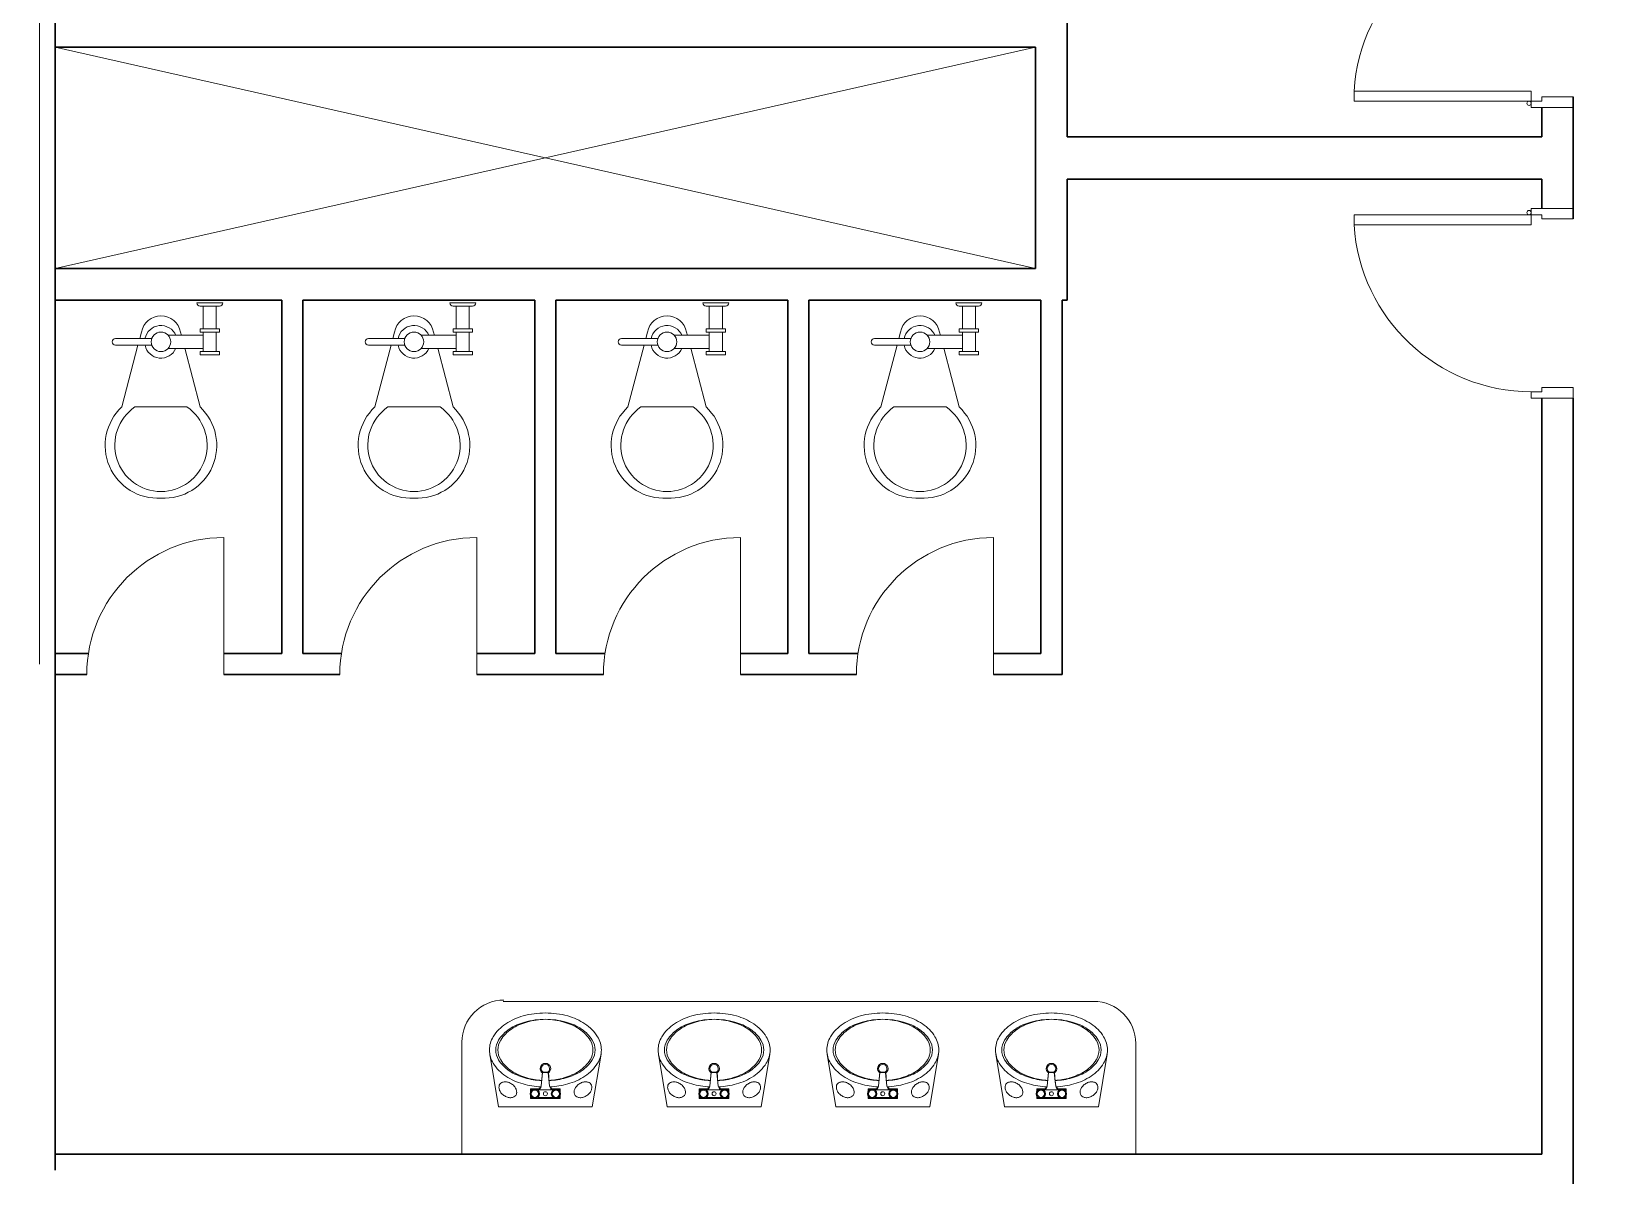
# Model space of a CAD drawing. Extents: x -59 to 582, y -1177 to 100.
# Drawn here: x 285.37 to 292.83, y -637.88 to -632.45 of the extents above; entities that cross this region are included whole.
import ezdxf

# ---------------------------------------------------------------- set-up
doc = ezdxf.new("R2010")
doc.units = 0
doc.header["$LTSCALE"] = 0.15
doc.layers.get('0').update_dxf_attribs({"color": 252})
doc.layers.add('0 ARCH', color=252, linetype='Continuous')
doc.layers.add('0 sockets', color=252, linetype='Continuous')
for name, color, linetype, lineweight in [('anal', 252, 'Continuous', 20), ('DOOR', 252, 'Continuous', 20), ('FIXT', 252, 'Continuous', 9), ('wall', 252, 'Continuous', 30), ('WC', 252, 'Continuous', 9)]:
    doc.layers.add(name, color=color, linetype=linetype, lineweight=lineweight)
doc.styles.add('ROMAND', font='ROMAND.SHX')

# ---------------------------------------------------------------- blocks, each defined once
blk = doc.blocks.new('WQ')
h = blk.add_hatch(color=6)
h.dxf.hatch_style = 1
h.paths.add_polyline_path([(-126.0911, 5), (-126.0911, -169.5215), (126.0911, -169.5215), (126.0911, 5)])
h.paths.add_polyline_path([(121.0911, 0), (121.0911, -164.5215), (-121.0911, -164.5215), (-121.0911, 0)], flags=16)
at = {"layer": '0 sockets', "color": 3, "style": 'ROMAND'}
blk.add_attdef('ACCESS_CONTROL', (-48.6635, 7.6218), '', height=7.9727, dxfattribs=at)
blk = doc.blocks.new('ARCH')
at = {"layer": 'anal'}
for p, q in [((103.8, 384.6), (103.8, 379.8)), ((103.8, 379.8), (103.8, 384.6)), ((103.875, 382.725), (108.525, 381.675)), ((108.525, 382.725), (103.875, 381.675)), ((108.8, 378.2), (106, 378.2)), ((105.8036, 378.0062), (105.8036, 377.475)), ((109, 377.475), (109, 378))]:
    blk.add_line(p, q, dxfattribs=at)
for centre, start, end in [((106.0036, 378.0062), 90, 180), ((108.8, 378), 0, 90)]:
    blk.add_arc(centre, 0.2, start, end, dxfattribs=at)
at = {"layer": 'DOOR'}
for p, q in [((104.675, 379.75), (104.675, 380.4)), ((105.875, 379.75), (105.875, 380.4)), ((107.125, 379.75), (107.125, 380.4)), ((108.325, 379.75), (108.325, 380.4))]:
    blk.add_line(p, q, dxfattribs=at)
for points in [[(110.875, 382.4692), (110.035, 382.4692), (110.035, 382.5175), (110.875, 382.5175)], [(110.875, 382.4692), (110.875, 382.4392), (111.075, 382.4392), (111.075, 382.4892), (110.925, 382.4892), (110.925, 382.4692)], [(110.875, 381.9308), (110.035, 381.9308), (110.035, 381.8825), (110.875, 381.8825)], [(110.875, 381.9308), (110.875, 381.9608), (111.075, 381.9608), (111.075, 381.9108), (110.925, 381.9108), (110.925, 381.9308)], [(110.875, 381.0908), (110.875, 381.0608), (111.075, 381.0608), (111.075, 381.1108), (110.925, 381.1108), (110.925, 381.0908)]]:
    blk.add_lwpolyline(points, close=True, dxfattribs=at)
for centre in [(110.865, 382.4592), (110.865, 381.9408)]:
    blk.add_circle(centre, 0.01, dxfattribs=at)
for centre, radius, start, end in [((110.8783, 382.4643), 0.8449, 90.22177, 176.38894), ((110.8783, 381.9357), 0.8449, 183.61106, 269.77823), ((104.675, 379.75), 0.65, 90, 180), ((105.875, 379.75), 0.65, 90, 180), ((107.125, 379.75), 0.65, 90, 180), ((108.325, 379.75), 0.65, 90, 180)]:
    blk.add_arc(centre, radius, start, end, dxfattribs=at)
at = {"layer": 'FIXT'}
for p, q in [((105.9775, 377.7), (105.9361, 377.9501)), ((106.4639, 377.9501), (106.4225, 377.7)), ((106.7775, 377.7), (106.7361, 377.9501)), ((107.2639, 377.9501), (107.2225, 377.7)), ((107.5775, 377.7), (107.5361, 377.9501)), ((108.0639, 377.9501), (108.0225, 377.7)), ((108.3775, 377.7), (108.3361, 377.9501)), ((108.8639, 377.9501), (108.8225, 377.7)), ((106.1868, 377.8621), (106.18, 377.7979)), ((106.186, 377.8635), (106.1819, 377.816)), ((106.1868, 377.8621), (106.186, 377.8635)), ((106.2133, 377.8621), (106.214, 377.8635)), ((106.2133, 377.8621), (106.22, 377.7979)), ((106.214, 377.8635), (106.2181, 377.816)), ((106.9868, 377.8621), (106.98, 377.7979)), ((106.986, 377.8635), (106.9819, 377.816)), ((106.9868, 377.8621), (106.986, 377.8635)), ((107.0133, 377.8621), (107.014, 377.8635)), ((107.0133, 377.8621), (107.02, 377.7979)), ((107.014, 377.8635), (107.0181, 377.816)), ((107.7868, 377.8621), (107.78, 377.7979)), ((107.786, 377.8635), (107.7819, 377.816)), ((107.7868, 377.8621), (107.786, 377.8635)), ((107.8132, 377.8621), (107.814, 377.8635)), ((107.8132, 377.8621), (107.82, 377.7979)), ((107.814, 377.8635), (107.8181, 377.816)), ((108.5867, 377.8621), (108.58, 377.7979)), ((108.586, 377.8635), (108.5819, 377.816)), ((108.5867, 377.8621), (108.586, 377.8635)), ((108.6133, 377.8621), (108.614, 377.8635)), ((108.6133, 377.8621), (108.62, 377.7979)), ((108.614, 377.8635), (108.6181, 377.816)), ((106.13, 377.7845), (106.1609, 377.7845)), ((106.13, 377.7845), (106.13, 377.7712)), ((106.131, 377.78), (106.13, 377.7845)), ((106.13, 377.7528), (106.13, 377.7395)), ((106.131, 377.744), (106.13, 377.7395)), ((106.27, 377.7395), (106.13, 377.7395)), ((106.131, 377.78), (106.131, 377.7731)), ((106.131, 377.78), (106.1374, 377.78)), ((106.131, 377.7509), (106.131, 377.744)), ((106.131, 377.744), (106.1374, 377.744)), ((106.2374, 377.78), (106.1626, 377.78)), ((106.2374, 377.744), (106.1626, 377.744)), ((106.27, 377.7845), (106.2391, 377.7845)), ((106.269, 377.78), (106.2626, 377.78)), ((106.269, 377.744), (106.2626, 377.744)), ((106.269, 377.78), (106.27, 377.7845)), ((106.269, 377.78), (106.269, 377.7731)), ((106.269, 377.7509), (106.269, 377.744)), ((106.269, 377.744), (106.27, 377.7395)), ((106.27, 377.7845), (106.27, 377.7712)), ((106.27, 377.7528), (106.27, 377.7395)), ((106.93, 377.7845), (106.9609, 377.7845)), ((106.93, 377.7845), (106.93, 377.7712)), ((106.931, 377.78), (106.93, 377.7845)), ((106.93, 377.7528), (106.93, 377.7395)), ((106.931, 377.744), (106.93, 377.7395)), ((107.07, 377.7395), (106.93, 377.7395)), ((106.931, 377.78), (106.931, 377.7731)), ((106.931, 377.78), (106.9374, 377.78)), ((106.931, 377.7509), (106.931, 377.744)), ((106.931, 377.744), (106.9374, 377.744)), ((107.0374, 377.78), (106.9626, 377.78)), ((107.0374, 377.744), (106.9626, 377.744)), ((107.07, 377.7845), (107.0391, 377.7845)), ((107.069, 377.78), (107.0626, 377.78)), ((107.069, 377.744), (107.0626, 377.744)), ((107.069, 377.78), (107.07, 377.7845)), ((107.069, 377.78), (107.069, 377.7731)), ((107.069, 377.7509), (107.069, 377.744)), ((107.069, 377.744), (107.07, 377.7395)), ((107.07, 377.7845), (107.07, 377.7712)), ((107.07, 377.7528), (107.07, 377.7395)), ((107.73, 377.7845), (107.7609, 377.7845)), ((107.73, 377.7845), (107.73, 377.7712)), ((107.731, 377.78), (107.73, 377.7845)), ((107.73, 377.7528), (107.73, 377.7395)), ((107.731, 377.744), (107.73, 377.7395)), ((107.87, 377.7395), (107.73, 377.7395)), ((107.731, 377.78), (107.731, 377.7731)), ((107.731, 377.78), (107.7374, 377.78)), ((107.731, 377.7509), (107.731, 377.744)), ((107.731, 377.744), (107.7374, 377.744)), ((107.8374, 377.78), (107.7626, 377.78)), ((107.8374, 377.744), (107.7626, 377.744)), ((107.87, 377.7845), (107.8391, 377.7845)), ((107.869, 377.78), (107.8626, 377.78)), ((107.869, 377.744), (107.8626, 377.744)), ((107.869, 377.78), (107.87, 377.7845)), ((107.869, 377.78), (107.869, 377.7731)), ((107.869, 377.7509), (107.869, 377.744)), ((107.869, 377.744), (107.87, 377.7395)), ((107.87, 377.7845), (107.87, 377.7712)), ((107.87, 377.7528), (107.87, 377.7395)), ((108.53, 377.7845), (108.5609, 377.7845)), ((108.53, 377.7845), (108.53, 377.7712)), ((108.531, 377.78), (108.53, 377.7845)), ((108.53, 377.7528), (108.53, 377.7395)), ((108.531, 377.744), (108.53, 377.7395)), ((108.67, 377.7395), (108.53, 377.7395)), ((108.531, 377.78), (108.531, 377.7731)), ((108.531, 377.78), (108.5374, 377.78)), ((108.531, 377.7509), (108.531, 377.744)), ((108.531, 377.744), (108.5374, 377.744)), ((108.6374, 377.78), (108.5626, 377.78)), ((108.6374, 377.744), (108.5626, 377.744)), ((108.67, 377.7845), (108.6391, 377.7845)), ((108.669, 377.78), (108.6626, 377.78)), ((108.669, 377.744), (108.6626, 377.744)), ((108.669, 377.78), (108.67, 377.7845)), ((108.669, 377.78), (108.669, 377.7731)), ((108.669, 377.7509), (108.669, 377.744)), ((108.669, 377.744), (108.67, 377.7395)), ((108.67, 377.7845), (108.67, 377.7712)), ((108.67, 377.7528), (108.67, 377.7395)), ((106.4225, 377.7), (105.9775, 377.7)), ((107.2225, 377.7), (106.7775, 377.7)), ((108.0225, 377.7), (107.5775, 377.7)), ((108.8225, 377.7), (108.3775, 377.7))]:
    blk.add_line(p, q, dxfattribs=at)
for centre, radius in [((106.15, 377.762), 0.022), ((106.15, 377.762), 0.0173), ((106.2, 377.762), 0.0095), ((106.25, 377.762), 0.022), ((106.25, 377.762), 0.0173), ((106.95, 377.762), 0.022), ((106.95, 377.762), 0.0173), ((107, 377.762), 0.0095), ((107.05, 377.762), 0.022), ((107.05, 377.762), 0.0173), ((107.75, 377.762), 0.022), ((107.75, 377.762), 0.0173), ((107.8, 377.762), 0.0095), ((107.85, 377.762), 0.022), ((107.85, 377.762), 0.0173), ((108.55, 377.762), 0.022), ((108.55, 377.762), 0.0173), ((108.6, 377.762), 0.0095), ((108.65, 377.762), 0.022), ((108.65, 377.762), 0.0173)]:
    blk.add_circle(centre, radius, dxfattribs=at)
for centre, radius, start, end in [((106.1234, 377.9254), 0.2016, 123.46538, 147.92748), ((106.1697, 377.8554), 0.2855, 105.31243, 123.46538), ((106.1697, 377.8554), 0.2555, 105.31243, 123.46538), ((106.1797, 377.8554), 0.2555, 105.31243, 123.46538), ((106.2, 377.7447), 0.4003, 90, 105.31243), ((106.2, 377.7447), 0.3703, 90, 105.31243), ((106.21, 377.7447), 0.3703, 91.54763, 105.31243), ((106.2, 377.7447), 0.4003, 74.68757, 90), ((106.2, 377.7447), 0.3703, 74.68757, 90), ((106.19, 377.7447), 0.3703, 74.68757, 88.45237), ((106.2203, 377.8554), 0.2555, 56.53462, 74.68757), ((106.2303, 377.8554), 0.2555, 56.53462, 74.68757), ((106.2303, 377.8554), 0.2855, 56.53462, 74.68757), ((106.2766, 377.9254), 0.2016, 32.07252, 56.53462), ((106.9234, 377.9254), 0.2016, 123.46538, 147.92748), ((106.9697, 377.8554), 0.2855, 105.31243, 123.46538), ((106.9697, 377.8554), 0.2555, 105.31243, 123.46538), ((106.9797, 377.8554), 0.2555, 105.31243, 123.46538), ((107, 377.7447), 0.4003, 90, 105.31243), ((107, 377.7447), 0.3703, 90, 105.31243), ((107.01, 377.7447), 0.3703, 91.54763, 105.31243), ((107, 377.7447), 0.4003, 74.68757, 90), ((107, 377.7447), 0.3703, 74.68757, 90), ((106.99, 377.7447), 0.3703, 74.68757, 88.45237), ((107.0203, 377.8554), 0.2555, 56.53462, 74.68757), ((107.0303, 377.8554), 0.2555, 56.53462, 74.68757), ((107.0303, 377.8554), 0.2855, 56.53462, 74.68757), ((107.0766, 377.9254), 0.2016, 32.07252, 56.53462), ((107.7234, 377.9254), 0.2016, 123.46538, 147.92748), ((107.7697, 377.8554), 0.2855, 105.31243, 123.46538), ((107.7697, 377.8554), 0.2555, 105.31243, 123.46538), ((107.7797, 377.8554), 0.2555, 105.31243, 123.46538), ((107.8, 377.7447), 0.4003, 90, 105.31243), ((107.8, 377.7447), 0.3703, 90, 105.31243), ((107.81, 377.7447), 0.3703, 91.54763, 105.31243), ((107.8, 377.7447), 0.4003, 74.68757, 90), ((107.8, 377.7447), 0.3703, 74.68757, 90), ((107.79, 377.7447), 0.3703, 74.68757, 88.45237), ((107.8203, 377.8554), 0.2555, 56.53462, 74.68757), ((107.8303, 377.8554), 0.2555, 56.53462, 74.68757), ((107.8303, 377.8554), 0.2855, 56.53462, 74.68757), ((107.8766, 377.9254), 0.2016, 32.07252, 56.53462), ((108.5234, 377.9254), 0.2016, 123.46538, 147.92748), ((108.5697, 377.8554), 0.2855, 105.31243, 123.46538), ((108.5697, 377.8554), 0.2555, 105.31243, 123.46538), ((108.5797, 377.8554), 0.2555, 105.31243, 123.46538), ((108.6, 377.7447), 0.4003, 90, 105.31243), ((108.6, 377.7447), 0.3703, 90, 105.31243), ((108.61, 377.7447), 0.3703, 91.54763, 105.31243), ((108.6, 377.7447), 0.4003, 74.68757, 90), ((108.6, 377.7447), 0.3703, 74.68757, 90), ((108.59, 377.7447), 0.3703, 74.68757, 88.45237), ((108.6203, 377.8554), 0.2555, 56.53462, 74.68757), ((108.6303, 377.8554), 0.2555, 56.53462, 74.68757), ((108.6303, 377.8554), 0.2855, 56.53462, 74.68757), ((108.6766, 377.9254), 0.2016, 32.07252, 56.53462), ((106.0531, 377.9695), 0.1186, 147.92748, 180), ((106.0531, 377.9695), 0.0886, 147.92748, 180), ((106.0631, 377.9695), 0.0886, 147.92748, 180), ((106.1234, 377.9254), 0.1716, 123.46538, 147.92748), ((106.1334, 377.9254), 0.1716, 123.46538, 147.92748), ((106.2666, 377.9254), 0.1716, 32.07252, 56.53462), ((106.2766, 377.9254), 0.1716, 32.07252, 56.53462), ((106.3369, 377.9695), 0.0886, 0, 32.07252), ((106.3469, 377.9695), 0.0886, 0, 32.07252), ((106.3469, 377.9695), 0.1186, 0, 32.07252), ((106.8531, 377.9695), 0.1186, 147.92748, 180), ((106.8531, 377.9695), 0.0886, 147.92748, 180), ((106.8631, 377.9695), 0.0886, 147.92748, 180), ((106.9234, 377.9254), 0.1716, 123.46538, 147.92748), ((106.9334, 377.9254), 0.1716, 123.46538, 147.92748), ((107.0666, 377.9254), 0.1716, 32.07252, 56.53462), ((107.0766, 377.9254), 0.1716, 32.07252, 56.53462), ((107.1369, 377.9695), 0.0886, 0, 32.07252), ((107.1469, 377.9695), 0.0886, 0, 32.07252), ((107.1469, 377.9695), 0.1186, 0, 32.07252), ((107.6531, 377.9695), 0.1186, 147.92748, 180), ((107.6531, 377.9695), 0.0886, 147.92748, 180), ((107.6631, 377.9695), 0.0886, 147.92748, 180), ((107.7234, 377.9254), 0.1716, 123.46538, 147.92748), ((107.7334, 377.9254), 0.1716, 123.46538, 147.92748), ((107.8666, 377.9254), 0.1716, 32.07252, 56.53462), ((107.8766, 377.9254), 0.1716, 32.07252, 56.53462), ((107.9369, 377.9695), 0.0886, 0, 32.07252), ((107.9469, 377.9695), 0.0886, 0, 32.07252), ((107.9469, 377.9695), 0.1186, 0, 32.07252), ((108.4531, 377.9695), 0.1186, 147.92748, 180), ((108.4531, 377.9695), 0.0886, 147.92748, 180), ((108.4631, 377.9695), 0.0886, 147.92748, 180), ((108.5234, 377.9254), 0.1716, 123.46538, 147.92748), ((108.5334, 377.9254), 0.1716, 123.46538, 147.92748), ((108.6666, 377.9254), 0.1716, 32.07252, 56.53462), ((108.6766, 377.9254), 0.1716, 32.07252, 56.53462), ((108.7369, 377.9695), 0.0886, 0, 32.07252), ((108.7469, 377.9695), 0.0886, 0, 32.07252), ((108.7469, 377.9695), 0.1186, 0, 32.07252), ((106.0531, 377.9695), 0.1186, 180, 212.07252), ((106.0531, 377.9695), 0.0886, 180, 212.07252), ((106.0631, 377.9695), 0.0886, 180, 212.07252), ((106.3369, 377.9695), 0.0886, 327.92748, 0), ((106.3469, 377.9695), 0.0886, 327.92748, 0), ((106.3469, 377.9695), 0.1186, 327.92748, 0), ((106.8531, 377.9695), 0.1186, 180, 212.07252), ((106.8531, 377.9695), 0.0886, 180, 212.07252), ((106.8631, 377.9695), 0.0886, 180, 212.07252), ((107.1369, 377.9695), 0.0886, 327.92748, 0), ((107.1469, 377.9695), 0.0886, 327.92748, 0), ((107.1469, 377.9695), 0.1186, 327.92748, 0), ((107.6531, 377.9695), 0.1186, 180, 212.07252), ((107.6531, 377.9695), 0.0886, 180, 212.07252), ((107.6631, 377.9695), 0.0886, 180, 212.07252), ((107.9369, 377.9695), 0.0886, 327.92748, 0), ((107.9469, 377.9695), 0.0886, 327.92748, 0), ((107.9469, 377.9695), 0.1186, 327.92748, 0), ((108.4531, 377.9695), 0.1186, 180, 212.07252), ((108.4531, 377.9695), 0.0886, 180, 212.07252), ((108.4631, 377.9695), 0.0886, 180, 212.07252), ((108.7369, 377.9695), 0.0886, 327.92748, 0), ((108.7469, 377.9695), 0.0886, 327.92748, 0), ((108.7469, 377.9695), 0.1186, 327.92748, 0), ((106.1234, 378.0136), 0.2016, 212.07252, 236.53462), ((106.1234, 378.0136), 0.1716, 212.07252, 236.53462), ((106.1334, 378.0136), 0.1716, 212.07252, 236.53462), ((106.1697, 378.0836), 0.2555, 236.53462, 254.68757), ((106.1797, 378.0836), 0.2555, 236.53462, 254.68757), ((106.2, 377.881), 0.025, 301.88267, 238.11733), ((106.2, 377.881), 0.02, 0, 180), ((106.2, 377.881), 0.02, 180, 238.50071), ((106.2, 377.7655), 0.099, 81.872, 98.128), ((106.2, 377.881), 0.02, 301.49929, 0), ((106.2203, 378.0836), 0.2555, 285.31243, 303.46538), ((106.2303, 378.0836), 0.2555, 285.31243, 303.46538), ((106.2666, 378.0136), 0.1716, 303.46538, 327.92748), ((106.2766, 378.0136), 0.1716, 303.46538, 327.92748), ((106.2766, 378.0136), 0.2016, 303.46538, 327.92748), ((106.9234, 378.0136), 0.2016, 212.07252, 236.53462), ((106.9234, 378.0136), 0.1716, 212.07252, 236.53462), ((106.9334, 378.0136), 0.1716, 212.07252, 236.53462), ((106.9697, 378.0836), 0.2555, 236.53462, 254.68757), ((106.9797, 378.0836), 0.2555, 236.53462, 254.68757), ((107, 377.881), 0.025, 301.88267, 238.11733), ((107, 377.881), 0.02, 0, 180), ((107, 377.881), 0.02, 180, 238.50071), ((107, 377.7655), 0.099, 81.872, 98.128), ((107, 377.881), 0.02, 301.49929, 0), ((107.0203, 378.0836), 0.2555, 285.31243, 303.46538), ((107.0303, 378.0836), 0.2555, 285.31243, 303.46538), ((107.0666, 378.0136), 0.1716, 303.46538, 327.92748), ((107.0766, 378.0136), 0.1716, 303.46538, 327.92748), ((107.0766, 378.0136), 0.2016, 303.46538, 327.92748), ((107.7234, 378.0136), 0.2016, 212.07252, 236.53462), ((107.7234, 378.0136), 0.1716, 212.07252, 236.53462), ((107.7334, 378.0136), 0.1716, 212.07252, 236.53462), ((107.7697, 378.0836), 0.2555, 236.53462, 254.68757), ((107.7797, 378.0836), 0.2555, 236.53462, 254.68757), ((107.8, 377.881), 0.025, 301.88267, 238.11733), ((107.8, 377.881), 0.02, 0, 180), ((107.8, 377.881), 0.02, 180, 238.50071), ((107.8, 377.7655), 0.099, 81.872, 98.128), ((107.8, 377.881), 0.02, 301.49929, 0), ((107.8203, 378.0836), 0.2555, 285.31243, 303.46538), ((107.8303, 378.0836), 0.2555, 285.31243, 303.46538), ((107.8666, 378.0136), 0.1716, 303.46538, 327.92748), ((107.8766, 378.0136), 0.1716, 303.46538, 327.92748), ((107.8766, 378.0136), 0.2016, 303.46538, 327.92748), ((108.5234, 378.0136), 0.2016, 212.07252, 236.53462), ((108.5234, 378.0136), 0.1716, 212.07252, 236.53462), ((108.5334, 378.0136), 0.1716, 212.07252, 236.53462), ((108.5697, 378.0836), 0.2555, 236.53462, 254.68757), ((108.5797, 378.0836), 0.2555, 236.53462, 254.68757), ((108.6, 377.881), 0.025, 301.88267, 238.11733), ((108.6, 377.881), 0.02, 0, 180), ((108.6, 377.881), 0.02, 180, 238.50071), ((108.6, 377.7655), 0.099, 81.872, 98.128), ((108.6, 377.881), 0.02, 301.49929, 0), ((108.6203, 378.0836), 0.2555, 285.31243, 303.46538), ((108.6303, 378.0836), 0.2555, 285.31243, 303.46538), ((108.6666, 378.0136), 0.1716, 303.46538, 327.92748), ((108.6766, 378.0136), 0.1716, 303.46538, 327.92748), ((108.6766, 378.0136), 0.2016, 303.46538, 327.92748), ((106.0158, 377.7924), 0.036, 174.07048, 198.31028), ((106.0035, 377.7936), 0.0237, 145, 174.07048), ((106.0035, 377.7936), 0.0237, 115.92952, 145), ((106.0089, 377.7826), 0.036, 91.68972, 115.92952), ((106.0092, 377.7708), 0.0477, 72.15178, 91.68972), ((106.1697, 378.0836), 0.2855, 236.53462, 254.68757), ((106.0045, 377.7561), 0.0632, 55, 72.15178), ((106.0045, 377.7561), 0.0632, 37.84822, 55), ((106.0168, 377.7656), 0.0477, 18.31028, 37.84822), ((106.2, 378.1943), 0.4003, 254.68757, 266.8829), ((106.2, 378.1943), 0.3703, 254.68757, 267.31327), ((106.21, 378.1943), 0.3703, 254.68757, 265.77096), ((106.1609, 377.8045), 0.02, 270, 344.93868), ((106.1601, 377.8), 0.02, 276.65267, 354.02226), ((106.2, 377.7652), 0.0978, 82.2121, 97.7879), ((106.19, 378.1943), 0.3703, 274.22904, 285.31243), ((106.2, 378.1943), 0.3703, 272.68673, 285.31243), ((106.2391, 377.8045), 0.02, 195.06132, 270), ((106.2399, 377.8), 0.02, 185.97774, 263.34733), ((106.2, 378.1943), 0.4003, 273.1171, 285.31243), ((106.2303, 378.0836), 0.2855, 285.31243, 303.46538), ((106.3832, 377.7656), 0.0477, 142.15178, 161.68972), ((106.3955, 377.7561), 0.0632, 125, 142.15178), ((106.3955, 377.7561), 0.0632, 107.84822, 125), ((106.3908, 377.7708), 0.0477, 88.31028, 107.84822), ((106.3911, 377.7826), 0.036, 64.07048, 88.31028), ((106.3965, 377.7936), 0.0237, 35, 64.07048), ((106.3965, 377.7936), 0.0237, 5.92952, 35), ((106.3842, 377.7924), 0.036, 341.68972, 5.92952), ((106.8158, 377.7924), 0.036, 174.07048, 198.31028), ((106.8035, 377.7936), 0.0237, 145, 174.07048), ((106.8035, 377.7936), 0.0237, 115.92952, 145), ((106.8089, 377.7826), 0.036, 91.68972, 115.92952), ((106.8092, 377.7708), 0.0477, 72.15178, 91.68972), ((106.9697, 378.0836), 0.2855, 236.53462, 254.68757), ((106.8045, 377.7561), 0.0632, 55, 72.15178), ((106.8045, 377.7561), 0.0632, 37.84822, 55), ((106.8168, 377.7656), 0.0477, 18.31028, 37.84822), ((107, 378.1943), 0.4003, 254.68757, 266.8829), ((107, 378.1943), 0.3703, 254.68757, 267.31327), ((107.01, 378.1943), 0.3703, 254.68757, 265.77096), ((106.9609, 377.8045), 0.02, 270, 344.93868), ((106.9601, 377.8), 0.02, 276.65267, 354.02226), ((107, 377.7652), 0.0978, 82.2121, 97.7879), ((106.99, 378.1943), 0.3703, 274.22904, 285.31243), ((107, 378.1943), 0.3703, 272.68673, 285.31243), ((107.0391, 377.8045), 0.02, 195.06132, 270), ((107.0399, 377.8), 0.02, 185.97774, 263.34733), ((107, 378.1943), 0.4003, 273.1171, 285.31243), ((107.0303, 378.0836), 0.2855, 285.31243, 303.46538), ((107.1832, 377.7656), 0.0477, 142.15178, 161.68972), ((107.1955, 377.7561), 0.0632, 125, 142.15178), ((107.1955, 377.7561), 0.0632, 107.84822, 125), ((107.1908, 377.7708), 0.0477, 88.31028, 107.84822), ((107.1911, 377.7826), 0.036, 64.07048, 88.31028), ((107.1965, 377.7936), 0.0237, 35, 64.07048), ((107.1965, 377.7936), 0.0237, 5.92952, 35), ((107.1842, 377.7924), 0.036, 341.68972, 5.92952), ((107.6158, 377.7924), 0.036, 174.07048, 198.31028), ((107.6035, 377.7936), 0.0237, 145, 174.07048), ((107.6035, 377.7936), 0.0237, 115.92952, 145), ((107.6089, 377.7826), 0.036, 91.68972, 115.92952), ((107.6092, 377.7708), 0.0477, 72.15178, 91.68972), ((107.7697, 378.0836), 0.2855, 236.53462, 254.68757), ((107.6045, 377.7561), 0.0632, 55, 72.15178), ((107.6045, 377.7561), 0.0632, 37.84822, 55), ((107.6168, 377.7656), 0.0477, 18.31028, 37.84822), ((107.8, 378.1943), 0.4003, 254.68757, 266.8829), ((107.8, 378.1943), 0.3703, 254.68757, 267.31327), ((107.81, 378.1943), 0.3703, 254.68757, 265.77096), ((107.7609, 377.8045), 0.02, 270, 344.93868), ((107.7601, 377.8), 0.02, 276.65267, 354.02226), ((107.8, 377.7652), 0.0978, 82.2121, 97.7879), ((107.79, 378.1943), 0.3703, 274.22904, 285.31243), ((107.8, 378.1943), 0.3703, 272.68673, 285.31243), ((107.8391, 377.8045), 0.02, 195.06132, 270), ((107.8399, 377.8), 0.02, 185.97774, 263.34733), ((107.8, 378.1943), 0.4003, 273.1171, 285.31243), ((107.8303, 378.0836), 0.2855, 285.31243, 303.46538), ((107.9832, 377.7656), 0.0477, 142.15178, 161.68972), ((107.9955, 377.7561), 0.0632, 125, 142.15178), ((107.9955, 377.7561), 0.0632, 107.84822, 125), ((107.9908, 377.7708), 0.0477, 88.31028, 107.84822), ((107.9911, 377.7826), 0.036, 64.07048, 88.31028), ((107.9965, 377.7936), 0.0237, 35, 64.07048), ((107.9965, 377.7936), 0.0237, 5.92952, 35), ((107.9842, 377.7924), 0.036, 341.68972, 5.92952), ((108.4158, 377.7924), 0.036, 174.07048, 198.31028), ((108.4035, 377.7936), 0.0237, 145, 174.07048), ((108.4035, 377.7936), 0.0237, 115.92952, 145), ((108.4089, 377.7826), 0.036, 91.68972, 115.92952), ((108.4092, 377.7708), 0.0477, 72.15178, 91.68972), ((108.5697, 378.0836), 0.2855, 236.53462, 254.68757), ((108.4045, 377.7561), 0.0632, 55, 72.15178), ((108.4045, 377.7561), 0.0632, 37.84822, 55), ((108.4168, 377.7656), 0.0477, 18.31028, 37.84822), ((108.6, 378.1943), 0.4003, 254.68757, 266.8829), ((108.6, 378.1943), 0.3703, 254.68757, 267.31327), ((108.61, 378.1943), 0.3703, 254.68757, 265.77096), ((108.5609, 377.8045), 0.02, 270, 344.93868), ((108.5601, 377.8), 0.02, 276.65267, 354.02226), ((108.6, 377.7652), 0.0978, 82.2121, 97.7879), ((108.59, 378.1943), 0.3703, 274.22904, 285.31243), ((108.6, 378.1943), 0.3703, 272.68673, 285.31243), ((108.6391, 377.8045), 0.02, 195.06132, 270), ((108.6399, 377.8), 0.02, 185.97774, 263.34733), ((108.6, 378.1943), 0.4003, 273.1171, 285.31243), ((108.6303, 378.0836), 0.2855, 285.31243, 303.46538), ((108.7832, 377.7656), 0.0477, 142.15178, 161.68972), ((108.7955, 377.7561), 0.0632, 125, 142.15178), ((108.7955, 377.7561), 0.0632, 107.84822, 125), ((108.7908, 377.7708), 0.0477, 88.31028, 107.84822), ((108.7911, 377.7826), 0.036, 64.07048, 88.31028), ((108.7965, 377.7936), 0.0237, 35, 64.07048), ((108.7965, 377.7936), 0.0237, 5.92952, 35), ((108.7842, 377.7924), 0.036, 341.68972, 5.92952), ((106.0269, 377.7961), 0.0477, 198.31028, 217.84822), ((106.0392, 377.8056), 0.0632, 217.84822, 235), ((106.0392, 377.8056), 0.0632, 235, 252.15178), ((106.0344, 377.7908), 0.0477, 252.15178, 271.68972), ((106.0347, 377.7791), 0.036, 271.68972, 295.92952), ((106.0401, 377.768), 0.0237, 295.92952, 325), ((106.0401, 377.768), 0.0237, 325, 354.07048), ((106.0279, 377.7693), 0.036, 354.07048, 18.31028), ((106.1213, 377.762), 0.0115, 315.8561, 44.1439), ((106.15, 377.7907), 0.0115, 225.8561, 314.1439), ((106.15, 377.7333), 0.0115, 45.8561, 134.1439), ((106.1787, 377.762), 0.0115, 135.8561, 224.1439), ((106.2213, 377.762), 0.0115, 315.8561, 44.1439), ((106.25, 377.7907), 0.0115, 225.8561, 314.1439), ((106.25, 377.7333), 0.0115, 45.8561, 134.1439), ((106.2787, 377.762), 0.0115, 135.8561, 224.1439), ((106.3721, 377.7693), 0.036, 161.68972, 185.92952), ((106.3599, 377.768), 0.0237, 185.92952, 215), ((106.3599, 377.768), 0.0237, 215, 244.07048), ((106.3653, 377.7791), 0.036, 244.07048, 268.31028), ((106.3656, 377.7908), 0.0477, 268.31028, 287.84822), ((106.3608, 377.8056), 0.0632, 287.84822, 305), ((106.3608, 377.8056), 0.0632, 305, 322.15178), ((106.3731, 377.7961), 0.0477, 322.15178, 341.68972), ((106.8269, 377.7961), 0.0477, 198.31028, 217.84822), ((106.8392, 377.8056), 0.0632, 217.84822, 235), ((106.8392, 377.8056), 0.0632, 235, 252.15178), ((106.8344, 377.7908), 0.0477, 252.15178, 271.68972), ((106.8347, 377.7791), 0.036, 271.68972, 295.92952), ((106.8401, 377.768), 0.0237, 295.92952, 325), ((106.8401, 377.768), 0.0237, 325, 354.07048), ((106.8279, 377.7693), 0.036, 354.07048, 18.31028), ((106.9213, 377.762), 0.0115, 315.8561, 44.1439), ((106.95, 377.7907), 0.0115, 225.8561, 314.1439), ((106.95, 377.7333), 0.0115, 45.8561, 134.1439), ((106.9787, 377.762), 0.0115, 135.8561, 224.1439), ((107.0213, 377.762), 0.0115, 315.8561, 44.1439), ((107.05, 377.7907), 0.0115, 225.8561, 314.1439), ((107.05, 377.7333), 0.0115, 45.8561, 134.1439), ((107.0787, 377.762), 0.0115, 135.8561, 224.1439), ((107.1721, 377.7693), 0.036, 161.68972, 185.92952), ((107.1599, 377.768), 0.0237, 185.92952, 215), ((107.1599, 377.768), 0.0237, 215, 244.07048), ((107.1653, 377.7791), 0.036, 244.07048, 268.31028), ((107.1656, 377.7908), 0.0477, 268.31028, 287.84822), ((107.1608, 377.8056), 0.0632, 287.84822, 305), ((107.1608, 377.8056), 0.0632, 305, 322.15178), ((107.1731, 377.7961), 0.0477, 322.15178, 341.68972), ((107.6269, 377.7961), 0.0477, 198.31028, 217.84822), ((107.6392, 377.8056), 0.0632, 217.84822, 235), ((107.6392, 377.8056), 0.0632, 235, 252.15178), ((107.6344, 377.7908), 0.0477, 252.15178, 271.68972), ((107.6347, 377.7791), 0.036, 271.68972, 295.92952), ((107.6401, 377.768), 0.0237, 295.92952, 325), ((107.6401, 377.768), 0.0237, 325, 354.07048), ((107.6279, 377.7693), 0.036, 354.07048, 18.31028), ((107.7213, 377.762), 0.0115, 315.8561, 44.1439), ((107.75, 377.7907), 0.0115, 225.8561, 314.1439), ((107.75, 377.7333), 0.0115, 45.8561, 134.1439), ((107.7787, 377.762), 0.0115, 135.8561, 224.1439), ((107.8213, 377.762), 0.0115, 315.8561, 44.1439), ((107.85, 377.7907), 0.0115, 225.8561, 314.1439), ((107.85, 377.7333), 0.0115, 45.8561, 134.1439), ((107.8787, 377.762), 0.0115, 135.8561, 224.1439), ((107.9721, 377.7693), 0.036, 161.68972, 185.92952), ((107.9599, 377.768), 0.0237, 185.92952, 215), ((107.9599, 377.768), 0.0237, 215, 244.07048), ((107.9653, 377.7791), 0.036, 244.07048, 268.31028), ((107.9656, 377.7908), 0.0477, 268.31028, 287.84822), ((107.9608, 377.8056), 0.0632, 287.84822, 305), ((107.9608, 377.8056), 0.0632, 305, 322.15178), ((107.9731, 377.7961), 0.0477, 322.15178, 341.68972), ((108.4269, 377.7961), 0.0477, 198.31028, 217.84822), ((108.4392, 377.8056), 0.0632, 217.84822, 235), ((108.4392, 377.8056), 0.0632, 235, 252.15178), ((108.4344, 377.7908), 0.0477, 252.15178, 271.68972), ((108.4347, 377.7791), 0.036, 271.68972, 295.92952), ((108.4401, 377.768), 0.0237, 295.92952, 325), ((108.4401, 377.768), 0.0237, 325, 354.07048), ((108.4279, 377.7693), 0.036, 354.07048, 18.31028), ((108.5213, 377.762), 0.0115, 315.8561, 44.1439), ((108.55, 377.7907), 0.0115, 225.8561, 314.1439), ((108.55, 377.7333), 0.0115, 45.8561, 134.1439), ((108.5787, 377.762), 0.0115, 135.8561, 224.1439), ((108.6213, 377.762), 0.0115, 315.8561, 44.1439), ((108.65, 377.7907), 0.0115, 225.8561, 314.1439), ((108.65, 377.7333), 0.0115, 45.8561, 134.1439), ((108.6787, 377.762), 0.0115, 135.8561, 224.1439), ((108.7721, 377.7693), 0.036, 161.68972, 185.92952), ((108.7599, 377.768), 0.0237, 185.92952, 215), ((108.7599, 377.768), 0.0237, 215, 244.07048), ((108.7653, 377.7791), 0.036, 244.07048, 268.31028), ((108.7656, 377.7908), 0.0477, 268.31028, 287.84822), ((108.7608, 377.8056), 0.0632, 287.84822, 305), ((108.7608, 377.8056), 0.0632, 305, 322.15178), ((108.7731, 377.7961), 0.0477, 322.15178, 341.68972)]:
    blk.add_arc(centre, radius, start, end, dxfattribs=at)
at = {"layer": 'wall'}
for p, q in [((103.875, 377.4), (103.875, 384.6)), ((108.675, 382.3), (108.675, 382.875)), ((108.525, 382.725), (103.875, 382.725)), ((103.875, 381.675), (103.875, 382.725)), ((108.525, 382.3), (108.525, 382.725)), ((111.075, 381.9108), (111.075, 382.4892)), ((110.925, 382.3), (110.925, 382.4392)), ((108.525, 382.3665), (108.525, 381.675)), ((110.925, 382.3), (108.675, 382.3)), ((110.925, 382.1), (108.675, 382.1)), ((108.675, 382.1), (108.675, 381.525)), ((110.925, 381.9608), (110.925, 382.1)), ((108.525, 381.675), (103.875, 381.675)), ((103.875, 379.85), (103.875, 381.525)), ((104.95, 381.525), (103.875, 381.525)), ((104.95, 381.525), (104.95, 379.85)), ((105.05, 381.525), (105.05, 379.85)), ((106.15, 381.525), (105.05, 381.525)), ((106.15, 381.525), (106.15, 379.85)), ((106.25, 381.525), (106.25, 379.85)), ((107.35, 381.525), (106.25, 381.525)), ((107.35, 381.525), (107.35, 379.85)), ((107.45, 381.525), (107.45, 379.85)), ((108.55, 381.525), (107.45, 381.525)), ((108.55, 381.525), (108.55, 379.85)), ((108.65, 381.525), (108.65, 379.75)), ((108.675, 381.525), (108.65, 381.525)), ((110.925, 377.475), (110.925, 381.0608)), ((111.075, 377.325), (111.075, 381.0608)), ((103.875, 379.85), (104.0327, 379.85)), ((104.95, 379.85), (104.675, 379.85)), ((105.2327, 379.85), (105.05, 379.85)), ((106.15, 379.85), (105.875, 379.85)), ((106.4827, 379.85), (106.25, 379.85)), ((107.35, 379.85), (107.125, 379.85)), ((107.6827, 379.85), (107.45, 379.85)), ((108.55, 379.85), (108.325, 379.85)), ((103.875, 379.75), (104.025, 379.75)), ((103.875, 377.475), (103.875, 379.75)), ((105.225, 379.75), (104.675, 379.75)), ((106.475, 379.75), (105.875, 379.75)), ((107.675, 379.75), (107.125, 379.75)), ((108.65, 379.75), (108.325, 379.75)), ((103.875, 377.475), (110.925, 377.475))]:
    blk.add_line(p, q, dxfattribs=at)
at = {"layer": 'WC'}
for p, q in [((104.5465, 381.5132), (104.6701, 381.5132)), ((104.562, 381.4978), (104.6547, 381.4978)), ((104.5774, 381.4978), (104.5774, 381.3897)), ((104.6392, 381.3897), (104.6392, 381.4978)), ((105.7465, 381.5132), (105.8701, 381.5132)), ((105.762, 381.4978), (105.8547, 381.4978)), ((105.7774, 381.4978), (105.7774, 381.3897)), ((105.8392, 381.3897), (105.8392, 381.4978)), ((106.9465, 381.5132), (107.0701, 381.5132)), ((106.962, 381.4978), (107.0547, 381.4978)), ((106.9774, 381.4978), (106.9774, 381.3897)), ((107.0392, 381.3897), (107.0392, 381.4978)), ((108.1465, 381.5132), (108.2701, 381.5132)), ((108.162, 381.4978), (108.2547, 381.4978)), ((108.1774, 381.4978), (108.1774, 381.3897)), ((108.2392, 381.3897), (108.2392, 381.4978)), ((104.284, 381.3742), (104.2759, 381.3431)), ((104.4693, 381.3742), (104.4735, 381.3584)), ((104.562, 381.3897), (104.562, 381.3742)), ((104.6547, 381.3897), (104.562, 381.3897)), ((104.562, 381.3742), (104.6547, 381.3742)), ((104.5774, 381.3742), (104.5774, 381.2815)), ((104.6392, 381.2815), (104.6392, 381.3742)), ((104.6547, 381.3742), (104.6547, 381.3897)), ((105.484, 381.3742), (105.4759, 381.3431)), ((105.6693, 381.3742), (105.6735, 381.3584)), ((105.762, 381.3897), (105.762, 381.3742)), ((105.8547, 381.3897), (105.762, 381.3897)), ((105.762, 381.3742), (105.8547, 381.3742)), ((105.7774, 381.3742), (105.7774, 381.2815)), ((105.8392, 381.2815), (105.8392, 381.3742)), ((105.8547, 381.3742), (105.8547, 381.3897)), ((106.684, 381.3742), (106.6759, 381.3431)), ((106.8693, 381.3742), (106.8735, 381.3584)), ((106.962, 381.3897), (106.962, 381.3742)), ((107.0547, 381.3897), (106.962, 381.3897)), ((106.962, 381.3742), (107.0547, 381.3742)), ((106.9774, 381.3742), (106.9774, 381.2815)), ((107.0392, 381.2815), (107.0392, 381.3742)), ((107.0547, 381.3742), (107.0547, 381.3897)), ((107.884, 381.3742), (107.8759, 381.3431)), ((108.0693, 381.3742), (108.0735, 381.3584)), ((108.2547, 381.3897), (108.162, 381.3897)), ((108.162, 381.3897), (108.162, 381.3742)), ((108.162, 381.3742), (108.2547, 381.3742)), ((108.1774, 381.3742), (108.1774, 381.2815)), ((108.2392, 381.2815), (108.2392, 381.3742)), ((108.2547, 381.3742), (108.2547, 381.3897)), ((104.3334, 381.3433), (104.1605, 381.3433)), ((104.1605, 381.3124), (104.3334, 381.3124)), ((104.2678, 381.3122), (104.1913, 381.019)), ((104.4108, 381.3588), (104.5774, 381.3588)), ((104.5774, 381.297), (104.4112, 381.297)), ((104.4894, 381.2972), (104.562, 381.019)), ((105.5334, 381.3433), (105.3605, 381.3433)), ((105.3605, 381.3124), (105.5334, 381.3124)), ((105.4678, 381.3122), (105.3913, 381.019)), ((105.6108, 381.3588), (105.7774, 381.3588)), ((105.7774, 381.297), (105.6112, 381.297)), ((105.6894, 381.2972), (105.762, 381.019)), ((106.7334, 381.3433), (106.5605, 381.3433)), ((106.5605, 381.3124), (106.7334, 381.3124)), ((106.6678, 381.3122), (106.5913, 381.019)), ((106.8108, 381.3588), (106.9774, 381.3588)), ((106.9774, 381.297), (106.8112, 381.297)), ((106.8894, 381.2972), (106.962, 381.019)), ((107.9334, 381.3433), (107.7605, 381.3433)), ((107.7605, 381.3124), (107.9334, 381.3124)), ((107.8678, 381.3122), (107.7913, 381.019)), ((108.0108, 381.3588), (108.1774, 381.3588)), ((108.1774, 381.297), (108.0112, 381.297)), ((108.0894, 381.2972), (108.162, 381.019)), ((104.6547, 381.2815), (104.562, 381.2815)), ((104.562, 381.2815), (104.562, 381.2661)), ((104.562, 381.2661), (104.6547, 381.2661)), ((104.6547, 381.2661), (104.6547, 381.2815)), ((105.8547, 381.2815), (105.762, 381.2815)), ((105.762, 381.2815), (105.762, 381.2661)), ((105.762, 381.2661), (105.8547, 381.2661)), ((105.8547, 381.2661), (105.8547, 381.2815)), ((107.0547, 381.2815), (106.962, 381.2815)), ((106.962, 381.2815), (106.962, 381.2661)), ((106.962, 381.2661), (107.0547, 381.2661)), ((107.0547, 381.2661), (107.0547, 381.2815)), ((108.2547, 381.2815), (108.162, 381.2815)), ((108.162, 381.2815), (108.162, 381.2661)), ((108.162, 381.2661), (108.2547, 381.2661)), ((108.2547, 381.2661), (108.2547, 381.2815)), ((104.2531, 381.019), (104.5002, 381.019)), ((105.4531, 381.019), (105.7002, 381.019)), ((106.6531, 381.019), (106.9002, 381.019)), ((107.8531, 381.019), (108.1002, 381.019))]:
    blk.add_line(p, q, dxfattribs=at)
for centre in [(104.3767, 381.3279), (105.5767, 381.3279), (106.7767, 381.3279), (107.9767, 381.3279)]:
    blk.add_circle(centre, 0.0463, dxfattribs=at)
for centre, radius, start, end in [((104.3767, 381.3572), 0.0942, 10.38886, 169.6111), ((104.5627, 381.5139), 0.0161, 182.4084, 267.5916), ((104.654, 381.5139), 0.0161, 272.4084, 357.5916), ((105.5767, 381.3572), 0.0942, 10.38886, 169.6111), ((105.7627, 381.5139), 0.0161, 182.4084, 267.5916), ((105.854, 381.5139), 0.0161, 272.4084, 357.5916), ((106.7767, 381.3572), 0.0942, 10.38886, 169.6111), ((106.9627, 381.5139), 0.0161, 182.4084, 267.5916), ((107.054, 381.5139), 0.0161, 272.4084, 357.5916), ((107.9767, 381.3572), 0.0942, 10.38886, 169.6111), ((108.1627, 381.5139), 0.0161, 182.4084, 267.5916), ((108.254, 381.5139), 0.0161, 272.4084, 357.5916), ((104.3767, 381.3279), 0.0772, 22.85047, 168.577), ((105.5767, 381.3279), 0.0772, 22.85047, 168.577), ((106.7767, 381.3279), 0.0772, 22.85047, 168.577), ((107.9767, 381.3279), 0.0772, 22.85047, 168.577), ((104.1605, 381.3279), 0.0154, 90, 270), ((104.3767, 381.3279), 0.0772, 191.8763, 336.5863), ((105.3605, 381.3279), 0.0154, 90, 270), ((105.5767, 381.3279), 0.0772, 191.8763, 336.5863), ((106.5605, 381.3279), 0.0154, 90, 270), ((106.7767, 381.3279), 0.0772, 191.8763, 336.5863), ((107.7605, 381.3279), 0.0154, 90, 270), ((107.9767, 381.3279), 0.0772, 191.8763, 336.5863), ((104.3619, 380.8362), 0.25, 133.0172, 273.38), ((104.3778, 380.8376), 0.2201, 124.5054, 269.7), ((104.3755, 380.8376), 0.2201, 270.3, 55.49457), ((104.3914, 380.8362), 0.25, 266.62, 46.98278), ((105.5619, 380.8362), 0.25, 133.0172, 273.38), ((105.5778, 380.8376), 0.2201, 124.5054, 269.7), ((105.5755, 380.8376), 0.2201, 270.3, 55.49457), ((105.5914, 380.8362), 0.25, 266.62, 46.98278), ((106.7619, 380.8362), 0.25, 133.0172, 273.38), ((106.7778, 380.8376), 0.2201, 124.5054, 269.7), ((106.7755, 380.8376), 0.2201, 270.3, 55.49457), ((106.7914, 380.8362), 0.25, 266.62, 46.98278), ((107.9619, 380.8362), 0.25, 133.0172, 273.38), ((107.9778, 380.8376), 0.2201, 124.5054, 269.7), ((107.9755, 380.8376), 0.2201, 270.3, 55.49457), ((107.9914, 380.8362), 0.25, 266.62, 46.98278)]:
    blk.add_arc(centre, radius, start, end, dxfattribs=at)

msp = doc.modelspace()

# ---------------------------------------------------------------- block references
at = {"layer": '0 ARCH', "color": 3}
msp.add_blockref('ARCH', (181.61, -1015.254), dxfattribs=at)
at = {"layer": '0 sockets', "color": 3}
msp.add_blockref('WQ', (244.6113, -582.7558), dxfattribs=at)

doc.saveas('drawing.dxf')
